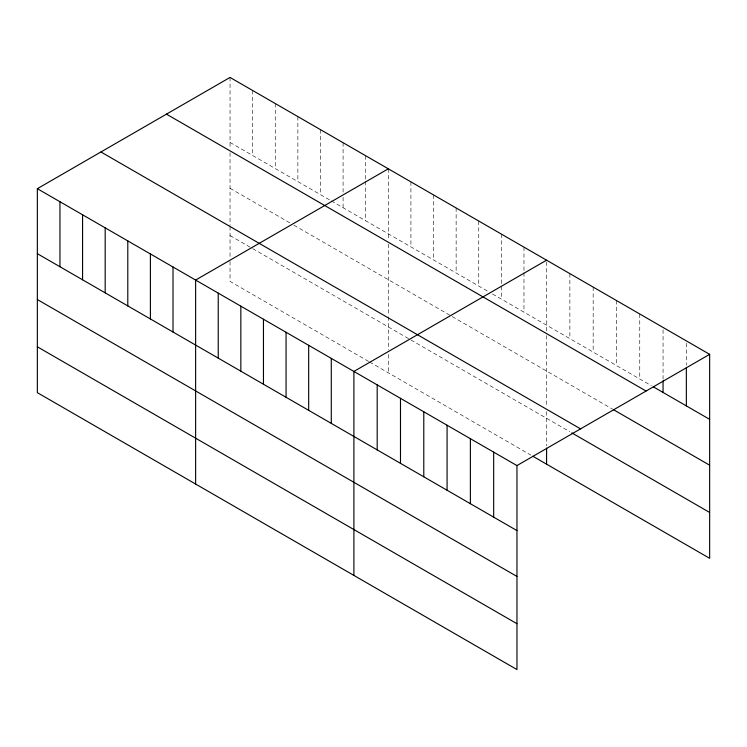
<?xml version="1.0" encoding="UTF-8"?>
<svg xmlns="http://www.w3.org/2000/svg" width="747" height="747" viewBox="0 0 747 747"><rect width="100%" height="100%" fill="white"/><g stroke="black" fill="none" stroke-linecap="round" stroke-linejoin="round"><path stroke-width="0.56" stroke-dasharray="3.73 2.8" d="M546.58 335.515L546.58 407.059M546.58 330.93L546.58 260.189M230.039 142.444L330.305 200.336M331.295 200.906L488.585 291.713M492.516 293.982L651.412 385.723M230.039 188.3L290.004 222.923M293.935 225.192L451.225 316.009M452.206 316.569L612.587 409.169M230.039 235.557L251.664 248.041M252.645 248.611L409.935 339.418M410.915 339.988L569.877 431.757M368.644 361.445L230.039 281.414L230.039 259.629M369.625 362.015L530.856 455.091M686.353 343.209L686.353 365.264M663.056 329.763L663.056 379.681M639.759 313.992L639.759 379M616.471 300.537L616.471 365.544M593.174 287.091L593.174 352.098M569.877 273.645L569.877 338.652M546.58 411.56L546.58 445.828M523.974 247.136L523.974 271.516M523.974 272.674L523.974 312.143M501.358 234.082L501.358 285.158M501.358 286.325L501.358 299.089M478.752 221.028L478.752 286.036M456.137 207.974L456.137 272.982M433.531 194.92L433.531 259.928M410.915 181.866L410.915 246.874M388.309 168.813L388.309 239.554M388.309 244.138L388.309 315.682M388.309 316.812L388.309 349.867M388.309 354.452L388.309 372.79M365.694 155.759L365.694 180.139M365.694 181.297L365.694 220.767M343.088 142.705L343.088 192.623M343.088 197.264L343.088 207.713M320.472 129.651L320.472 194.659M297.866 116.597L297.866 181.605M275.26 103.544L275.26 168.551M252.645 90.49L252.645 155.497M230.039 77.436L230.039 148.177M230.039 152.761L230.039 225.426M230.039 226.556L230.039 257.341"/><path stroke-width="1.12" d="M37.35 188.683L516.961 465.586L516.961 669.564L37.35 392.661L37.35 188.683L230.039 77.436L709.65 354.339L709.65 558.317L532.816 456.23M388.309 168.813L195.621 280.06L195.621 484.037M546.58 260.189L353.901 371.436L353.901 575.414M516.961 465.586L709.65 354.339M653.354 386.843L709.65 419.347M166.45 114.142L646.062 391.045M613.558 409.729L709.65 465.204M100.938 151.968L580.55 428.871M571.819 432.877L709.65 512.461M37.35 253.691L516.961 530.594M37.35 299.547L516.961 576.451M37.35 346.804L516.961 623.708M686.353 367.589L686.353 405.892M663.056 380.839L663.056 392.446M546.58 448.125L546.58 464.176M493.674 452.131L493.674 517.139M470.377 438.685L470.377 503.693M447.079 425.239L447.079 490.237M423.782 411.784L423.782 476.791M400.485 398.338L400.485 463.345M377.188 384.882L377.188 449.89M331.285 358.383L331.285 423.39M308.679 345.329L308.679 410.336M286.064 332.275L286.064 397.283M263.458 319.221L263.458 384.229M240.842 306.167L240.842 371.175M218.236 293.113L218.236 358.121M173.015 267.006L173.015 332.013M150.399 253.952L150.399 318.96M127.793 240.898L127.793 305.906M105.178 227.844L105.178 292.852M82.572 214.791L82.572 279.798M59.956 201.737L59.956 266.744"/></g></svg>
